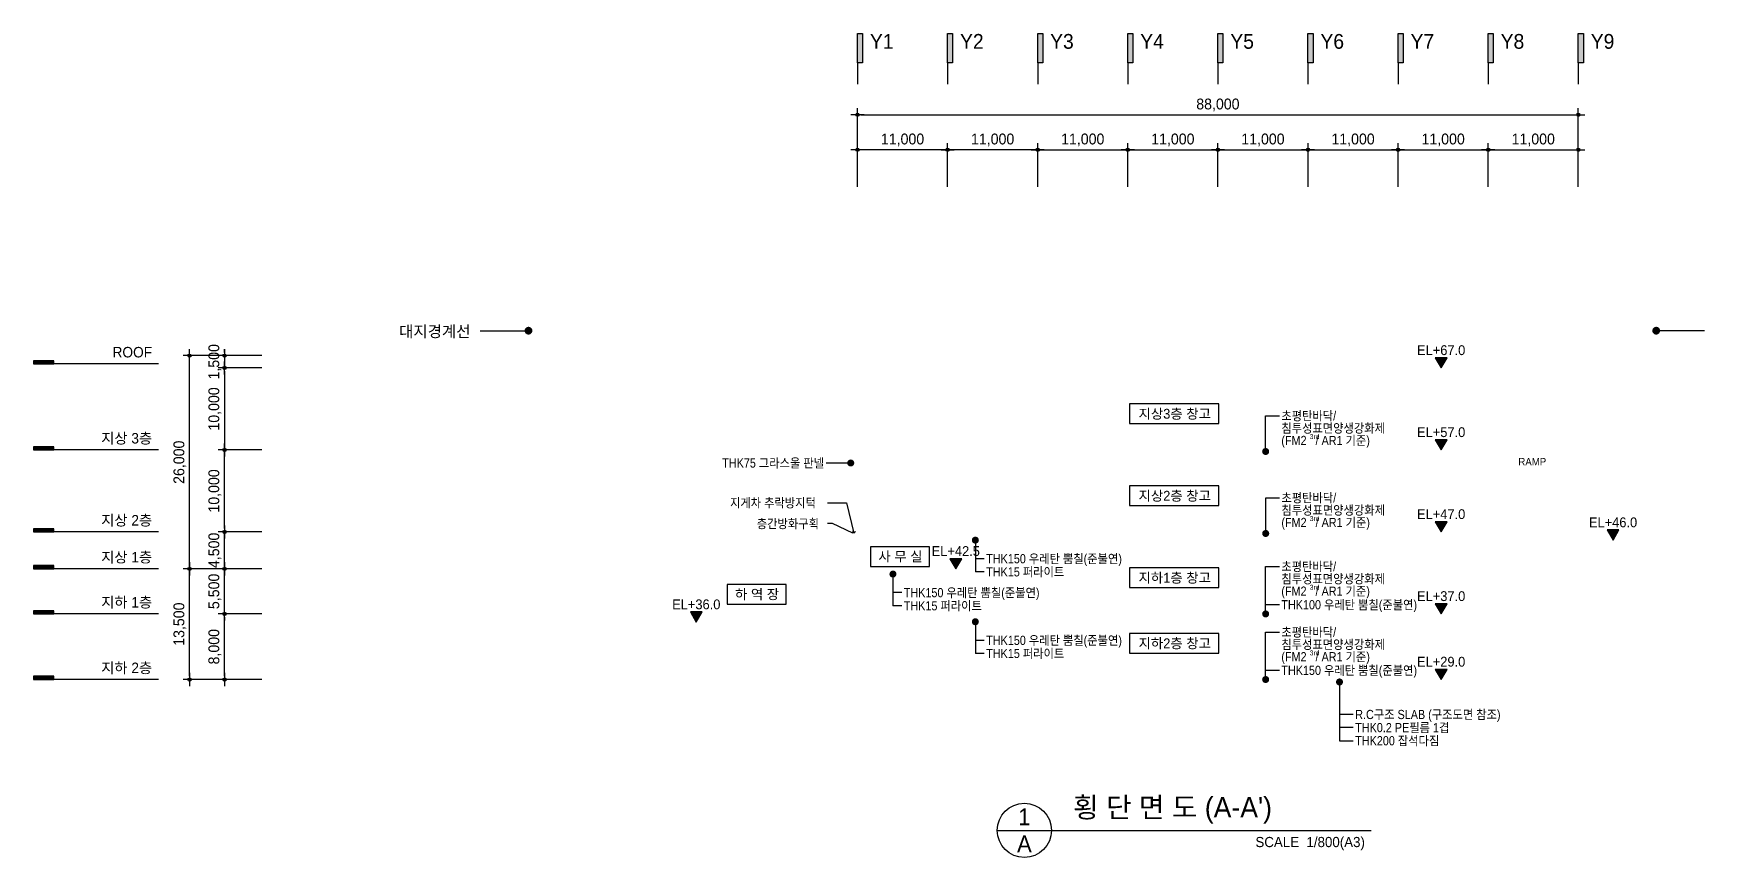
# Model space of a CAD drawing. Header units: millimetres. Extents: x -45200867 to -44892253, y -28041593 to -27828636.
# Drawn here: x -45200867 to -44996845, y -27931556 to -27831044 of the extents above; entities that cross this region are included whole.
import ezdxf
from ezdxf.enums import TextEntityAlignment as Align

# ---------------------------------------------------------------- set-up
doc = ezdxf.new("R2010")
doc.units = ezdxf.units.MM
for name, color, linetype in [('$ZCDB_AUDIT_GENERATED_600D14', 7, 'Continuous'), ('$ZCDB_AUDIT_GENERATED_600D15', 7, 'Continuous'), ('$ZCDB_AUDIT_GENERATED_600D17', 3, 'Continuous'), ('$ZCDB_AUDIT_GENERATED_600D18', 7, 'Continuous'), ('4A.TEC TEXT', 7, 'Continuous'), ('4A.TEC TEXT 2', 3, 'Continuous'), ('4A.TEC 심볼', 7, 'Continuous'), ('㈜SE&C DIM', 7, 'Continuous'), ('㈜SE&C TEXT 1', 3, 'Continuous'), ('㈜SE&C 벽체 3', 4, 'Continuous'), ('㈜SE&C 심볼', 7, 'Continuous')]:
    doc.layers.add(name, color=color, linetype=linetype)
doc.styles.add('나눔고딕', font='')
doc.styles.add('돋움', font='')
doc.styles.add('돋음체', font='')
doc.styles.add('울릉도L', font='')
doc.styles.get('나눔고딕').set_extended_font_data('Dotum')
doc.styles.get('돋움').set_extended_font_data('Dotum')
doc.styles.get('돋음체').set_extended_font_data('Dotum')
doc.styles.get('울릉도L').set_extended_font_data('Dotum')
doc.dimstyles.new('DIM_400(외부치수)', dxfattribs={"dimscale": 1200, "dimtxt": 3.3, "dimasz": 1, "dimexe": 2, "dimexo": 2, "dimgap": 1, "dimtad": 1, "dimdec": 0, "dimdsep": 46, "dimlunit": 6, "dimtxsty": '울릉도L', "dimblk1": 'DIMDOT', "dimblk2": 'DIMDOT', "dimsah": 1, "dimcen": 2.5, "dimdle": 1.5, "dimclrd": 8, "dimclre": 8, "dimclrt": 3, "dimadec": 0, "dimazin": 0, "dimtfac": 1, "dimtdec": 0, "dimtix": 1, "dimtmove": 2, "dimatfit": 3, "dimldrblk": 'DIMDOT', "dimfxl": 1, "dimtvp": 1, "dimtolj": 1, "dimtzin": 0, "dimarcsym": 0})
doc.dimstyles.new('DIM_600(외부치수)', dxfattribs={"dimscale": 400, "dimtxt": 3.3, "dimasz": 1, "dimexe": 2, "dimexo": 2, "dimgap": 1, "dimtad": 1, "dimdec": 0, "dimdsep": 46, "dimlunit": 6, "dimtxsty": '나눔고딕', "dimblk1": 'DIMDOT', "dimblk2": 'DIMDOT', "dimsah": 1, "dimcen": 2.5, "dimdle": 1.5, "dimclrd": 8, "dimclre": 8, "dimclrt": 3, "dimadec": 0, "dimazin": 0, "dimtfac": 1, "dimtdec": 0, "dimtix": 1, "dimtmove": 2, "dimatfit": 3, "dimldrblk": 'DIMDOT', "dimfxl": 1, "dimtvp": 1, "dimtolj": 1, "dimtzin": 0, "dimarcsym": 0})

# ---------------------------------------------------------------- blocks, each defined once
blk = doc.blocks.new('a7w')
at = {"layer": '4A.TEC TEXT', "style": '돋움', "width": 0.9}
for s, p in [('초평탄바닥/', (-45043011, -27907883, 249278)), ('침투성표면양생강화제', (-45043011, -27909383, 249278)), ('(FM2   / AR1 기준)', (-45043011, -27910883, 249278))]:
    blk.add_text(s, height=1120, dxfattribs=at).set_placement(p, align=Align.MIDDLE_LEFT)
at = {"layer": '4A.TEC TEXT', "style": '돋움'}
blk.add_text('3rd', height=600, dxfattribs=at).set_placement((-45039550, -27910413, 249278), align=Align.MIDDLE_LEFT)
blk = doc.blocks.new('DIMDOT')
at = {"color": 0}
blk.add_line((-2, 0), (2, 0), dxfattribs=at)
for radius in [0.5, 0.25]:
    blk.add_circle((0, 0), radius, dxfattribs=at)
blk = doc.blocks.new('*D16')
at = {"layer": 'Defpoints', "color": 0, "transparency": 16777216}
for p in [(-45181797, -27870342), (-45172197, -27870342), (-45172197, -27896342)]:
    blk.add_point(p, dxfattribs=at)
at = {"layer": '㈜SE&C DIM', "color": 8, "lineweight": -2, "ltscale": 10, "transparency": 16777216}
for p, q in [((-45172997, -27870342), (-45182597, -27870342)), ((-45181797, -27895942), (-45181797, -27870742)), ((-45172997, -27896342), (-45182597, -27896342))]:
    blk.add_line(p, q, dxfattribs=at)
at = {"layer": '㈜SE&C DIM', "color": 8, "lineweight": -2, "transparency": 16777216, "xscale": 400, "yscale": 400, "zscale": 400}
for p, rotation in [((-45181797, -27870342), 90), ((-45181797, -27896342), 270)]:
    blk.add_blockref('DIMDOT', p, dxfattribs=dict(at, rotation=rotation))
at = {"layer": '㈜SE&C DIM', "color": 3, "transparency": 16777216, "insert": (-45182985, -27883342), "char_height": 1320, "attachment_point": 5, "rotation": 90, "style": '돋움'}
blk.add_mtext('\\A1;26,000', dxfattribs=at)
blk = doc.blocks.new('*D17')
at = {"layer": 'Defpoints', "color": 0, "transparency": 16777216}
for p in [(-45177531, -27891842), (-45172197, -27891842), (-45172197, -27896342)]:
    blk.add_point(p, dxfattribs=at)
at = {"layer": '㈜SE&C DIM', "color": 8, "lineweight": -2, "ltscale": 10, "transparency": 16777216}
for p, q in [((-45177531, -27891442), (-45177531, -27891042)), ((-45172997, -27891842), (-45178331, -27891842)), ((-45177531, -27896342), (-45177531, -27891842)), ((-45172997, -27896342), (-45178331, -27896342)), ((-45177531, -27896742), (-45177531, -27897142))]:
    blk.add_line(p, q, dxfattribs=at)
at = {"layer": '㈜SE&C DIM', "color": 8, "lineweight": -2, "transparency": 16777216, "xscale": 400, "yscale": 400, "zscale": 400}
for p, rotation in [((-45177531, -27891842), 270), ((-45177531, -27896342), 90)]:
    blk.add_blockref('DIMDOT', p, dxfattribs=dict(at, rotation=rotation))
at = {"layer": '㈜SE&C DIM', "color": 3, "transparency": 16777216, "insert": (-45178719, -27894092), "char_height": 1320, "attachment_point": 5, "rotation": 90, "style": '돋움'}
blk.add_mtext('\\A1;4,500', dxfattribs=at)
blk = doc.blocks.new('*D18')
at = {"layer": 'Defpoints', "color": 0, "transparency": 16777216}
for p in [(-45172197, -27871842), (-45177531, -27881842), (-45172197, -27881842)]:
    blk.add_point(p, dxfattribs=at)
at = {"layer": '㈜SE&C DIM', "color": 8, "lineweight": -2, "ltscale": 10, "transparency": 16777216}
for p, q in [((-45172997, -27871842), (-45178331, -27871842)), ((-45177531, -27872242), (-45177531, -27881442)), ((-45172997, -27881842), (-45178331, -27881842))]:
    blk.add_line(p, q, dxfattribs=at)
at = {"layer": '㈜SE&C DIM', "color": 8, "lineweight": -2, "transparency": 16777216, "xscale": 400, "yscale": 400, "zscale": 400}
for p, rotation in [((-45177531, -27871842), 90), ((-45177531, -27881842), 270)]:
    blk.add_blockref('DIMDOT', p, dxfattribs=dict(at, rotation=rotation))
at = {"layer": '㈜SE&C DIM', "color": 3, "transparency": 16777216, "insert": (-45178719, -27876842), "char_height": 1320, "attachment_point": 5, "rotation": 90, "style": '돋움'}
blk.add_mtext('\\A1;10,000', dxfattribs=at)
blk = doc.blocks.new('*D19')
at = {"layer": 'Defpoints', "color": 0, "transparency": 16777216}
for p in [(-45177531, -27896342), (-45172197, -27896342), (-45172197, -27901842)]:
    blk.add_point(p, dxfattribs=at)
at = {"layer": '㈜SE&C DIM', "color": 8, "lineweight": -2, "ltscale": 10, "transparency": 16777216}
for p, q in [((-45177531, -27895942), (-45177531, -27895542)), ((-45172997, -27896342), (-45178331, -27896342)), ((-45177531, -27901842), (-45177531, -27896342)), ((-45172997, -27901842), (-45178331, -27901842)), ((-45177531, -27902242), (-45177531, -27902642))]:
    blk.add_line(p, q, dxfattribs=at)
at = {"layer": '㈜SE&C DIM', "color": 8, "lineweight": -2, "transparency": 16777216, "xscale": 400, "yscale": 400, "zscale": 400}
for p, rotation in [((-45177531, -27896342), 270), ((-45177531, -27901842), 90)]:
    blk.add_blockref('DIMDOT', p, dxfattribs=dict(at, rotation=rotation))
at = {"layer": '㈜SE&C DIM', "color": 3, "transparency": 16777216, "insert": (-45178719, -27899092), "char_height": 1320, "attachment_point": 5, "rotation": 90, "style": '돋움'}
blk.add_mtext('\\A1;5,500', dxfattribs=at)
blk = doc.blocks.new('*D20')
at = {"layer": 'Defpoints', "color": 0, "transparency": 16777216}
for p in [(-45181797, -27896342), (-45172197, -27896342), (-45172197, -27909842)]:
    blk.add_point(p, dxfattribs=at)
at = {"layer": '㈜SE&C DIM', "color": 8, "lineweight": -2, "ltscale": 10, "transparency": 16777216}
for p, q in [((-45172997, -27896342), (-45182597, -27896342)), ((-45181797, -27909442), (-45181797, -27896742)), ((-45172997, -27909842), (-45182597, -27909842))]:
    blk.add_line(p, q, dxfattribs=at)
at = {"layer": '㈜SE&C DIM', "color": 8, "lineweight": -2, "transparency": 16777216, "xscale": 400, "yscale": 400, "zscale": 400}
for p, rotation in [((-45181797, -27896342), 90), ((-45181797, -27909842), 270)]:
    blk.add_blockref('DIMDOT', p, dxfattribs=dict(at, rotation=rotation))
at = {"layer": '㈜SE&C DIM', "color": 3, "transparency": 16777216, "insert": (-45182985, -27903092), "char_height": 1320, "attachment_point": 5, "rotation": 90, "style": '돋움'}
blk.add_mtext('\\A1;13,500', dxfattribs=at)
blk = doc.blocks.new('*D21')
at = {"layer": 'Defpoints', "color": 0, "transparency": 16777216}
for p in [(-45177531, -27881842), (-45172197, -27881842), (-45172197, -27891842)]:
    blk.add_point(p, dxfattribs=at)
at = {"layer": '㈜SE&C DIM', "color": 8, "lineweight": -2, "ltscale": 10, "transparency": 16777216}
for p, q in [((-45172997, -27881842), (-45178331, -27881842)), ((-45177531, -27891442), (-45177531, -27882242)), ((-45172997, -27891842), (-45178331, -27891842))]:
    blk.add_line(p, q, dxfattribs=at)
at = {"layer": '㈜SE&C DIM', "color": 8, "lineweight": -2, "transparency": 16777216, "xscale": 400, "yscale": 400, "zscale": 400}
for p, rotation in [((-45177531, -27881842), 90), ((-45177531, -27891842), 270)]:
    blk.add_blockref('DIMDOT', p, dxfattribs=dict(at, rotation=rotation))
at = {"layer": '㈜SE&C DIM', "color": 3, "transparency": 16777216, "insert": (-45178719, -27886842), "char_height": 1320, "attachment_point": 5, "rotation": 90, "style": '돋움'}
blk.add_mtext('\\A1;10,000', dxfattribs=at)
blk = doc.blocks.new('*D23')
at = {"layer": '$ZCDB_AUDIT_GENERATED_600D18', "color": 8, "lineweight": -2, "transparency": 16777216}
for p, q in [((-45078261, -27849760), (-45078261, -27844426)), ((-45067261, -27849760), (-45067261, -27844426)), ((-45077861, -27845226), (-45067661, -27845226))]:
    blk.add_line(p, q, dxfattribs=at)
at = {"layer": 'Defpoints', "color": 0, "transparency": 16777216}
for p in [(-45067261, -27845226), (-45078261, -27850560), (-45067261, -27850560)]:
    blk.add_point(p, dxfattribs=at)
at = {"layer": '$ZCDB_AUDIT_GENERATED_600D18', "color": 8, "lineweight": -2, "transparency": 16777216, "xscale": 400, "yscale": 400, "zscale": 400, "rotation": 180}
blk.add_blockref('DIMDOT', (-45078261, -27845226), dxfattribs=at)
at = {"layer": '$ZCDB_AUDIT_GENERATED_600D18', "color": 8, "lineweight": -2, "transparency": 16777216, "xscale": 400, "yscale": 400, "zscale": 400}
blk.add_blockref('DIMDOT', (-45067261, -27845226), dxfattribs=at)
at = {"layer": '$ZCDB_AUDIT_GENERATED_600D18', "color": 3, "transparency": 16777216, "insert": (-45072761, -27844038), "char_height": 1320, "attachment_point": 5, "style": '나눔고딕'}
blk.add_mtext('\\A1;11,000', dxfattribs=at)
blk = doc.blocks.new('*D24')
at = {"layer": '$ZCDB_AUDIT_GENERATED_600D18', "color": 8, "lineweight": -2, "transparency": 16777216}
for p, q in [((-45067261, -27849760), (-45067261, -27844426)), ((-45056261, -27849760), (-45056261, -27844426)), ((-45066861, -27845226), (-45056661, -27845226))]:
    blk.add_line(p, q, dxfattribs=at)
at = {"layer": 'Defpoints', "color": 0, "transparency": 16777216}
for p in [(-45056261, -27845226), (-45067261, -27850560), (-45056261, -27850560)]:
    blk.add_point(p, dxfattribs=at)
at = {"layer": '$ZCDB_AUDIT_GENERATED_600D18', "color": 8, "lineweight": -2, "transparency": 16777216, "xscale": 400, "yscale": 400, "zscale": 400, "rotation": 180}
blk.add_blockref('DIMDOT', (-45067261, -27845226), dxfattribs=at)
at = {"layer": '$ZCDB_AUDIT_GENERATED_600D18', "color": 8, "lineweight": -2, "transparency": 16777216, "xscale": 400, "yscale": 400, "zscale": 400}
blk.add_blockref('DIMDOT', (-45056261, -27845226), dxfattribs=at)
at = {"layer": '$ZCDB_AUDIT_GENERATED_600D18', "color": 3, "transparency": 16777216, "insert": (-45061761, -27844038), "char_height": 1320, "attachment_point": 5, "style": '나눔고딕'}
blk.add_mtext('\\A1;11,000', dxfattribs=at)
blk = doc.blocks.new('*D25')
at = {"layer": '$ZCDB_AUDIT_GENERATED_600D18', "color": 8, "lineweight": -2, "transparency": 16777216}
for p, q in [((-45056261, -27849760), (-45056261, -27844426)), ((-45045261, -27849760), (-45045261, -27844426)), ((-45055861, -27845226), (-45045661, -27845226))]:
    blk.add_line(p, q, dxfattribs=at)
at = {"layer": 'Defpoints', "color": 0, "transparency": 16777216}
for p in [(-45045261, -27845226), (-45056261, -27850560), (-45045261, -27850560)]:
    blk.add_point(p, dxfattribs=at)
at = {"layer": '$ZCDB_AUDIT_GENERATED_600D18', "color": 8, "lineweight": -2, "transparency": 16777216, "xscale": 400, "yscale": 400, "zscale": 400, "rotation": 180}
blk.add_blockref('DIMDOT', (-45056261, -27845226), dxfattribs=at)
at = {"layer": '$ZCDB_AUDIT_GENERATED_600D18', "color": 8, "lineweight": -2, "transparency": 16777216, "xscale": 400, "yscale": 400, "zscale": 400}
blk.add_blockref('DIMDOT', (-45045261, -27845226), dxfattribs=at)
at = {"layer": '$ZCDB_AUDIT_GENERATED_600D18', "color": 3, "transparency": 16777216, "insert": (-45050761, -27844038), "char_height": 1320, "attachment_point": 5, "style": '나눔고딕'}
blk.add_mtext('\\A1;11,000', dxfattribs=at)
blk = doc.blocks.new('*D26')
at = {"layer": '$ZCDB_AUDIT_GENERATED_600D18', "color": 8, "lineweight": -2, "transparency": 16777216}
for p, q in [((-45045261, -27849760), (-45045261, -27844426)), ((-45034261, -27849760), (-45034261, -27844426)), ((-45044861, -27845226), (-45034661, -27845226))]:
    blk.add_line(p, q, dxfattribs=at)
at = {"layer": 'Defpoints', "color": 0, "transparency": 16777216}
for p in [(-45034261, -27845226), (-45045261, -27850560), (-45034261, -27850560)]:
    blk.add_point(p, dxfattribs=at)
at = {"layer": '$ZCDB_AUDIT_GENERATED_600D18', "color": 8, "lineweight": -2, "transparency": 16777216, "xscale": 400, "yscale": 400, "zscale": 400, "rotation": 180}
blk.add_blockref('DIMDOT', (-45045261, -27845226), dxfattribs=at)
at = {"layer": '$ZCDB_AUDIT_GENERATED_600D18', "color": 8, "lineweight": -2, "transparency": 16777216, "xscale": 400, "yscale": 400, "zscale": 400}
blk.add_blockref('DIMDOT', (-45034261, -27845226), dxfattribs=at)
at = {"layer": '$ZCDB_AUDIT_GENERATED_600D18', "color": 3, "transparency": 16777216, "insert": (-45039761, -27844038), "char_height": 1320, "attachment_point": 5, "style": '나눔고딕'}
blk.add_mtext('\\A1;11,000', dxfattribs=at)
blk = doc.blocks.new('*D27')
at = {"layer": '$ZCDB_AUDIT_GENERATED_600D18', "color": 8, "lineweight": -2, "transparency": 16777216}
for p, q in [((-45034261, -27849760), (-45034261, -27844426)), ((-45023261, -27849760), (-45023261, -27844426)), ((-45033861, -27845226), (-45023661, -27845226))]:
    blk.add_line(p, q, dxfattribs=at)
at = {"layer": 'Defpoints', "color": 0, "transparency": 16777216}
for p in [(-45023261, -27845226), (-45034261, -27850560), (-45023261, -27850560)]:
    blk.add_point(p, dxfattribs=at)
at = {"layer": '$ZCDB_AUDIT_GENERATED_600D18', "color": 8, "lineweight": -2, "transparency": 16777216, "xscale": 400, "yscale": 400, "zscale": 400, "rotation": 180}
blk.add_blockref('DIMDOT', (-45034261, -27845226), dxfattribs=at)
at = {"layer": '$ZCDB_AUDIT_GENERATED_600D18', "color": 8, "lineweight": -2, "transparency": 16777216, "xscale": 400, "yscale": 400, "zscale": 400}
blk.add_blockref('DIMDOT', (-45023261, -27845226), dxfattribs=at)
at = {"layer": '$ZCDB_AUDIT_GENERATED_600D18', "color": 3, "transparency": 16777216, "insert": (-45028761, -27844038), "char_height": 1320, "attachment_point": 5, "style": '나눔고딕'}
blk.add_mtext('\\A1;11,000', dxfattribs=at)
blk = doc.blocks.new('*D28')
at = {"layer": '$ZCDB_AUDIT_GENERATED_600D18', "color": 8, "lineweight": -2, "transparency": 16777216}
for p, q in [((-45089261, -27849760), (-45089261, -27844426)), ((-45078261, -27849760), (-45078261, -27844426)), ((-45078661, -27845226), (-45088861, -27845226))]:
    blk.add_line(p, q, dxfattribs=at)
at = {"layer": 'Defpoints', "color": 0, "transparency": 16777216}
for p in [(-45089261, -27845226), (-45089261, -27850560), (-45078261, -27850560)]:
    blk.add_point(p, dxfattribs=at)
at = {"layer": '$ZCDB_AUDIT_GENERATED_600D18', "color": 8, "lineweight": -2, "transparency": 16777216, "xscale": 400, "yscale": 400, "zscale": 400, "rotation": 180}
blk.add_blockref('DIMDOT', (-45089261, -27845226), dxfattribs=at)
at = {"layer": '$ZCDB_AUDIT_GENERATED_600D18', "color": 8, "lineweight": -2, "transparency": 16777216, "xscale": 400, "yscale": 400, "zscale": 400}
blk.add_blockref('DIMDOT', (-45078261, -27845226), dxfattribs=at)
at = {"layer": '$ZCDB_AUDIT_GENERATED_600D18', "color": 3, "transparency": 16777216, "insert": (-45083761, -27844038), "char_height": 1320, "attachment_point": 5, "style": '나눔고딕'}
blk.add_mtext('\\A1;11,000', dxfattribs=at)
blk = doc.blocks.new('*D22')
at = {"layer": '$ZCDB_AUDIT_GENERATED_600D18', "color": 8, "lineweight": -2, "transparency": 16777216}
for p, q in [((-45100261, -27849760), (-45100261, -27844426)), ((-45089261, -27849760), (-45089261, -27844426)), ((-45089661, -27845226), (-45099861, -27845226))]:
    blk.add_line(p, q, dxfattribs=at)
at = {"layer": 'Defpoints', "color": 0, "transparency": 16777216}
for p in [(-45100261, -27845226), (-45100261, -27850560), (-45089261, -27850560)]:
    blk.add_point(p, dxfattribs=at)
at = {"layer": '$ZCDB_AUDIT_GENERATED_600D18', "color": 8, "lineweight": -2, "transparency": 16777216, "xscale": 400, "yscale": 400, "zscale": 400, "rotation": 180}
blk.add_blockref('DIMDOT', (-45100261, -27845226), dxfattribs=at)
at = {"layer": '$ZCDB_AUDIT_GENERATED_600D18', "color": 8, "lineweight": -2, "transparency": 16777216, "xscale": 400, "yscale": 400, "zscale": 400}
blk.add_blockref('DIMDOT', (-45089261, -27845226), dxfattribs=at)
at = {"layer": '$ZCDB_AUDIT_GENERATED_600D18', "color": 3, "transparency": 16777216, "insert": (-45094761, -27844038), "char_height": 1320, "attachment_point": 5, "style": '나눔고딕'}
blk.add_mtext('\\A1;11,000', dxfattribs=at)
blk = doc.blocks.new('*D29')
at = {"layer": '$ZCDB_AUDIT_GENERATED_600D18', "color": 8, "lineweight": -2, "transparency": 16777216}
for p, q in [((-45100261, -27849760), (-45100261, -27840160)), ((-45012261, -27849760), (-45012261, -27840160)), ((-45099861, -27840960), (-45012661, -27840960))]:
    blk.add_line(p, q, dxfattribs=at)
at = {"layer": 'Defpoints', "color": 0, "transparency": 16777216}
for p in [(-45012261, -27840960), (-45100261, -27850560), (-45012261, -27850560)]:
    blk.add_point(p, dxfattribs=at)
at = {"layer": '$ZCDB_AUDIT_GENERATED_600D18', "color": 8, "lineweight": -2, "transparency": 16777216, "xscale": 400, "yscale": 400, "zscale": 400, "rotation": 180}
blk.add_blockref('DIMDOT', (-45100261, -27840960), dxfattribs=at)
at = {"layer": '$ZCDB_AUDIT_GENERATED_600D18', "color": 8, "lineweight": -2, "transparency": 16777216, "xscale": 400, "yscale": 400, "zscale": 400}
blk.add_blockref('DIMDOT', (-45012261, -27840960), dxfattribs=at)
at = {"layer": '$ZCDB_AUDIT_GENERATED_600D18', "color": 3, "transparency": 16777216, "insert": (-45056261, -27839771), "char_height": 1320, "attachment_point": 5, "style": '나눔고딕'}
blk.add_mtext('\\A1;88,000', dxfattribs=at)
blk = doc.blocks.new('*D31')
at = {"layer": '$ZCDB_AUDIT_GENERATED_600D18', "color": 8, "lineweight": -2, "transparency": 16777216}
for p, q in [((-45023261, -27849760), (-45023261, -27844426)), ((-45012261, -27849760), (-45012261, -27844426)), ((-45022861, -27845226), (-45012661, -27845226))]:
    blk.add_line(p, q, dxfattribs=at)
at = {"layer": 'Defpoints', "color": 0, "transparency": 16777216}
for p in [(-45012261, -27845226), (-45023261, -27850560), (-45012261, -27850560)]:
    blk.add_point(p, dxfattribs=at)
at = {"layer": '$ZCDB_AUDIT_GENERATED_600D18', "color": 8, "lineweight": -2, "transparency": 16777216, "xscale": 400, "yscale": 400, "zscale": 400, "rotation": 180}
blk.add_blockref('DIMDOT', (-45023261, -27845226), dxfattribs=at)
at = {"layer": '$ZCDB_AUDIT_GENERATED_600D18', "color": 8, "lineweight": -2, "transparency": 16777216, "xscale": 400, "yscale": 400, "zscale": 400}
blk.add_blockref('DIMDOT', (-45012261, -27845226), dxfattribs=at)
at = {"layer": '$ZCDB_AUDIT_GENERATED_600D18', "color": 3, "transparency": 16777216, "insert": (-45017761, -27844038), "char_height": 1320, "attachment_point": 5, "style": '나눔고딕'}
blk.add_mtext('\\A1;11,000', dxfattribs=at)
blk = doc.blocks.new('*D32')
at = {"layer": 'Defpoints', "color": 0, "transparency": 16777216}
for p in [(-45177531, -27901842), (-45172197, -27901842), (-45172197, -27909842)]:
    blk.add_point(p, dxfattribs=at)
at = {"layer": '㈜SE&C DIM', "color": 8, "lineweight": -2, "ltscale": 10, "transparency": 16777216}
for p, q in [((-45172997, -27901842), (-45178331, -27901842)), ((-45177531, -27909442), (-45177531, -27902242)), ((-45172997, -27909842), (-45178331, -27909842))]:
    blk.add_line(p, q, dxfattribs=at)
at = {"layer": '㈜SE&C DIM', "color": 8, "lineweight": -2, "transparency": 16777216, "xscale": 400, "yscale": 400, "zscale": 400}
for p, rotation in [((-45177531, -27901842), 90), ((-45177531, -27909842), 270)]:
    blk.add_blockref('DIMDOT', p, dxfattribs=dict(at, rotation=rotation))
at = {"layer": '㈜SE&C DIM', "color": 3, "transparency": 16777216, "insert": (-45178719, -27905842), "char_height": 1320, "attachment_point": 5, "rotation": 90, "style": '돋움'}
blk.add_mtext('\\A1;8,000', dxfattribs=at)
blk = doc.blocks.new('*D43')
at = {"layer": 'Defpoints', "color": 0, "transparency": 16777216}
for p in [(-45172197, -27870342), (-45177531, -27871842), (-45172197, -27871842)]:
    blk.add_point(p, dxfattribs=at)
at = {"layer": '㈜SE&C DIM', "color": 8, "lineweight": -2, "ltscale": 10, "transparency": 16777216}
for p, q in [((-45172997, -27870342), (-45178331, -27870342)), ((-45177531, -27869942), (-45177531, -27869542)), ((-45177531, -27870342), (-45177531, -27871842)), ((-45172997, -27871842), (-45178331, -27871842)), ((-45177531, -27872242), (-45177531, -27872642))]:
    blk.add_line(p, q, dxfattribs=at)
at = {"layer": '㈜SE&C DIM', "color": 8, "lineweight": -2, "transparency": 16777216, "xscale": 400, "yscale": 400, "zscale": 400}
for p, rotation in [((-45177531, -27870342), 270), ((-45177531, -27871842), 90)]:
    blk.add_blockref('DIMDOT', p, dxfattribs=dict(at, rotation=rotation))
at = {"layer": '㈜SE&C DIM', "color": 3, "transparency": 16777216, "insert": (-45178719, -27871092), "char_height": 1320, "attachment_point": 5, "rotation": 90, "style": '돋움'}
blk.add_mtext('\\A1;1,500', dxfattribs=at)

msp = doc.modelspace()

# ---------------------------------------------------------------- hatches: boundary and pattern name
at = {"layer": '$ZCDB_AUDIT_GENERATED_600D15'}
h = msp.add_hatch(color=166, dxfattribs=at)
h.dxf.hatch_style = 1
h.paths.add_polyline_path([(-45100261.49, -27831043.68), (-45100261.49, -27834621.28), (-45099643.27, -27834621.28), (-45099643.27, -27831043.68)])
h = msp.add_hatch(color=166, dxfattribs=at)
h.dxf.hatch_style = 1
h.paths.add_polyline_path([(-45089261.49, -27831043.68), (-45089261.49, -27834621.28), (-45088643.27, -27834621.28), (-45088643.27, -27831043.68)])
h = msp.add_hatch(color=166, dxfattribs=at)
h.dxf.hatch_style = 1
h.paths.add_polyline_path([(-45078261.49, -27831043.68), (-45078261.49, -27834621.28), (-45077643.27, -27834621.28), (-45077643.27, -27831043.68)])
h = msp.add_hatch(color=166, dxfattribs=at)
h.dxf.hatch_style = 1
h.paths.add_polyline_path([(-45067261.49, -27831043.68), (-45067261.49, -27834621.28), (-45066643.27, -27834621.28), (-45066643.27, -27831043.68)])
h = msp.add_hatch(color=166, dxfattribs=at)
h.dxf.hatch_style = 1
h.paths.add_polyline_path([(-45056261.49, -27831043.68), (-45056261.49, -27834621.28), (-45055643.27, -27834621.28), (-45055643.27, -27831043.68)])
h = msp.add_hatch(color=166, dxfattribs=at)
h.dxf.hatch_style = 1
h.paths.add_polyline_path([(-45045261.49, -27831043.68), (-45045261.49, -27834621.28), (-45044643.27, -27834621.28), (-45044643.27, -27831043.68)])
h = msp.add_hatch(color=166, dxfattribs=at)
h.dxf.hatch_style = 1
h.paths.add_polyline_path([(-45034261.49, -27831043.68), (-45034261.49, -27834621.28), (-45033643.27, -27834621.28), (-45033643.27, -27831043.68)])
h = msp.add_hatch(color=166, dxfattribs=at)
h.dxf.hatch_style = 1
h.paths.add_polyline_path([(-45023261.49, -27831043.68), (-45023261.49, -27834621.28), (-45022643.27, -27834621.28), (-45022643.27, -27831043.68)])
h = msp.add_hatch(color=166, dxfattribs=at)
h.dxf.hatch_style = 1
h.paths.add_polyline_path([(-45012261.49, -27831043.68), (-45012261.49, -27834621.28), (-45011643.27, -27834621.28), (-45011643.27, -27831043.68)])
at = {"layer": '㈜SE&C 심볼'}
h = msp.add_hatch(color=166, dxfattribs=at)
h.dxf.hatch_style = 1
h.paths.add_polyline_path([(-45200867.1, -27870952.92), (-45200867.1, -27871342.22), (-45198370.89, -27871342.22), (-45198370.89, -27870952.92)])
for points in [[(-45029004.46, -27871842.22), (-45028287.39, -27870600.22), (-45029721.53, -27870600.22)], [(-45029004.46, -27881842.22), (-45028287.39, -27880600.22), (-45029721.53, -27880600.22)], [(-45029004.46, -27891842.22), (-45028287.39, -27890600.22), (-45029721.53, -27890600.22)], [(-45008018.72, -27892842.22), (-45007301.65, -27891600.22), (-45008735.79, -27891600.22)], [(-45088260.02, -27896344.84), (-45087542.95, -27895102.84), (-45088977.09, -27895102.84)], [(-45119943.96, -27902844.84), (-45119226.89, -27901602.84), (-45120661.03, -27901602.84)], [(-45029004.46, -27901842.22), (-45028287.39, -27900600.22), (-45029721.53, -27900600.22)], [(-45029004.46, -27909842.22), (-45028287.39, -27908600.22), (-45029721.53, -27908600.22)]]:
    msp.add_hatch(color=256, dxfattribs=at).paths.add_polyline_path(points)
h = msp.add_hatch(color=166, dxfattribs=at)
h.dxf.hatch_style = 1
h.paths.add_polyline_path([(-45200867.1, -27881452.92), (-45200867.1, -27881842.22), (-45198370.89, -27881842.22), (-45198370.89, -27881452.92)])
h = msp.add_hatch(color=166, dxfattribs=at)
h.dxf.hatch_style = 1
h.paths.add_polyline_path([(-45200867.1, -27891452.92), (-45200867.1, -27891842.22), (-45198370.89, -27891842.22), (-45198370.89, -27891452.92)])
h = msp.add_hatch(color=166, dxfattribs=at)
h.dxf.hatch_style = 1
h.paths.add_polyline_path([(-45200867.1, -27895952.92), (-45200867.1, -27896342.22), (-45198370.89, -27896342.22), (-45198370.89, -27895952.92)])
h = msp.add_hatch(color=166, dxfattribs=at)
h.dxf.hatch_style = 1
h.paths.add_polyline_path([(-45200867.1, -27901452.92), (-45200867.1, -27901842.22), (-45198370.89, -27901842.22), (-45198370.89, -27901452.92)])
h = msp.add_hatch(color=166, dxfattribs=at)
h.dxf.hatch_style = 1
h.paths.add_polyline_path([(-45200867.1, -27909452.92), (-45200867.1, -27909842.22), (-45198370.89, -27909842.22), (-45198370.89, -27909452.92)])

# ---------------------------------------------------------------- linework, layer by layer
at = {"layer": '$ZCDB_AUDIT_GENERATED_600D15', "color": 166}
for p, q in [((-45100261.49, -27834621.28, -208125), (-45100261.49, -27837226.18, -208125)), ((-45089261.49, -27834621.28), (-45089261.49, -27837226.18)), ((-45078261.49, -27834621.28), (-45078261.49, -27837226.18)), ((-45067261.49, -27834621.28), (-45067261.49, -27837226.18)), ((-45056261.49, -27834621.28), (-45056261.49, -27837226.18)), ((-45045261.49, -27834621.28), (-45045261.49, -27837226.18)), ((-45034261.49, -27834621.28), (-45034261.49, -27837226.18)), ((-45023261.49, -27834621.28), (-45023261.49, -27837226.18)), ((-45012261.49, -27834621.28), (-45012261.49, -27837226.18))]:
    msp.add_line(p, q, dxfattribs=at)
at = {"layer": '$ZCDB_AUDIT_GENERATED_600D15', "color": 166, "elevation": -208125}
msp.add_lwpolyline([(-45100261.49, -27831043.68), (-45099643.27, -27831043.68), (-45099643.27, -27834621.28), (-45100261.49, -27834621.28)], close=True, dxfattribs=at)
at = {"layer": '$ZCDB_AUDIT_GENERATED_600D15', "color": 166}
for points in [[(-45089261.49, -27831043.68), (-45088643.27, -27831043.68), (-45088643.27, -27834621.28), (-45089261.49, -27834621.28)], [(-45078261.49, -27831043.68), (-45077643.27, -27831043.68), (-45077643.27, -27834621.28), (-45078261.49, -27834621.28)], [(-45067261.49, -27831043.68), (-45066643.27, -27831043.68), (-45066643.27, -27834621.28), (-45067261.49, -27834621.28)], [(-45056261.49, -27831043.68), (-45055643.27, -27831043.68), (-45055643.27, -27834621.28), (-45056261.49, -27834621.28)], [(-45045261.49, -27831043.68), (-45044643.27, -27831043.68), (-45044643.27, -27834621.28), (-45045261.49, -27834621.28)], [(-45034261.49, -27831043.68), (-45033643.27, -27831043.68), (-45033643.27, -27834621.28), (-45034261.49, -27834621.28)], [(-45023261.49, -27831043.68), (-45022643.27, -27831043.68), (-45022643.27, -27834621.28), (-45023261.49, -27834621.28)], [(-45012261.49, -27831043.68), (-45011643.27, -27831043.68), (-45011643.27, -27834621.28), (-45012261.49, -27834621.28)]]:
    msp.add_lwpolyline(points, close=True, dxfattribs=at)
at = {"layer": '$ZCDB_AUDIT_GENERATED_600D15', "color": 1}
for points in [[(-45146332.99, -27867295.93), (-45140428.15, -27867295.93)], [(-44996845.48, -27867295.93), (-45002750.32, -27867295.93)]]:
    msp.add_lwpolyline(points, dxfattribs=at)
at = {"layer": '$ZCDB_AUDIT_GENERATED_600D15', "color": 1, "const_width": 474.41}
for points in [[(-45140428.15, -27867058.73, 1), (-45140428.15, -27867533.14, 1)], [(-45002750.32, -27867058.73, -1), (-45002750.32, -27867533.14, -1)]]:
    msp.add_lwpolyline(points, format="xyb", close=True, dxfattribs=at)
at = {"layer": '4A.TEC 심볼', "color": 1}
for p, q in [((-45104104.96, -27883433.11, 34510), (-45101085.33, -27883433.11, 34510)), ((-45084787.13, -27895108.61, 53333.33), (-45085873.07, -27895108.61, 53333.33)), ((-45084787.13, -27896708.61, 53333.33), (-45085873.07, -27896708.61, 53333.33)), ((-45094846.21, -27899247.53), (-45095932.15, -27899247.53)), ((-45094846.21, -27900847.53), (-45095932.15, -27900847.53)), ((-45048754.97, -27900722.93, -104062.5), (-45050431.07, -27900722.93, -104062.5)), ((-45084787.13, -27905064.23, 53333.33), (-45085873.07, -27905064.23, 53333.33)), ((-45084787.13, -27906664.23, 53333.33), (-45085873.07, -27906664.23, 53333.33)), ((-45048754.97, -27908722.93, -104062.5), (-45050431.07, -27908722.93, -104062.5)), ((-45039735.58, -27914107.42, -104062.5), (-45041411.69, -27914107.42, -104062.5)), ((-45039735.58, -27915707.42, -104062.5), (-45041411.69, -27915707.42, -104062.5))]:
    msp.add_line(p, q, dxfattribs=at)
at = {"layer": '4A.TEC 심볼'}
msp.add_line((-45083196.47, -27928243.68), (-45037535.32, -27928243.68), dxfattribs=at)
for points, elevation in [([(-45067042.08, -27878629.9), (-45056131.36, -27878629.9), (-45056131.36, -27876229.9), (-45067042.08, -27876229.9)], 263125), ([(-45067042.08, -27888629.9), (-45056131.36, -27888629.9), (-45056131.36, -27886229.9), (-45067042.08, -27886229.9)], 159062.5), ([(-45098662.89, -27896041.75), (-45091485.51, -27896041.75), (-45091485.51, -27893641.75), (-45098662.89, -27893641.75)], 41250), ([(-45067042.08, -27898629.9), (-45056131.36, -27898629.9), (-45056131.36, -27896229.9), (-45067042.08, -27896229.9)], 55000), ([(-45116166.16, -27900643.61), (-45108988.78, -27900643.61), (-45108988.78, -27898243.61), (-45116166.16, -27898243.61)], 41250), ([(-45067042.08, -27906629.9), (-45056131.36, -27906629.9), (-45056131.36, -27904229.9), (-45067042.08, -27904229.9)], 55000)]:
    msp.add_lwpolyline(points, close=True, dxfattribs=dict(at, elevation=elevation))
at = {"layer": '4A.TEC 심볼', "color": 1}
for points in [[(-45050431.07, -27882029.21), (-45050431.07, -27877683.12), (-45048754.97, -27877683.12)], [(-45103911.84, -27888295.85), (-45101592.21, -27888295.85), (-45100692.21, -27891992.97), (-45100503.65, -27891804.4)], [(-45100825.54, -27891726.3), (-45100825.54, -27891992.97), (-45103293.68, -27890832.93), (-45103911.84, -27890832.93)], [(-45095932.15, -27896982.15), (-45095932.15, -27900847.53)]]:
    msp.add_lwpolyline(points, dxfattribs=at)
at = {"layer": '4A.TEC 심볼', "color": 1, "const_width": 426.97}
for points, elevation in [([(-45101085.33, -27883219.63, -1), (-45101085.33, -27883646.6, -1)], 34510), ([(-45050425.28, -27891815.73, 1), (-45050425.28, -27892242.7, 1)], 34687.5), ([(-45085873.07, -27893056.72, 1), (-45085873.07, -27892629.75, 1)], 53333.33), ([(-45050431.07, -27901628.74, 1), (-45050431.07, -27902055.71, 1)], -104062.5), ([(-45085873.07, -27903012.33, 1), (-45085873.07, -27902585.36, 1)], 53333.33), ([(-45050431.07, -27909628.74, 1), (-45050431.07, -27910055.71, 1)], -104062.5), ([(-45041411.69, -27910355.71, 1), (-45041411.69, -27909928.74, 1)], -104062.5)]:
    msp.add_lwpolyline(points, format="xyb", close=True, dxfattribs=dict(at, elevation=elevation))
for points in [[(-45050431.07, -27881815.73, 1), (-45050431.07, -27882242.7, 1)], [(-45095932.15, -27897195.64, 1), (-45095932.15, -27896768.67, 1)]]:
    msp.add_lwpolyline(points, format="xyb", close=True, dxfattribs=at)
at = {"layer": '4A.TEC 심볼', "color": 1}
for points, elevation in [([(-45050425.28, -27892029.21), (-45050425.28, -27887683.12), (-45048749.17, -27887683.12)], 34687.5), ([(-45085873.07, -27892843.23), (-45085873.07, -27896708.61)], 53333.33), ([(-45050431.07, -27901628.74), (-45050431.07, -27896062.08), (-45048754.97, -27896062.08)], -104062.5), ([(-45085873.07, -27902798.85), (-45085873.07, -27906664.23)], 53333.33), ([(-45050431.07, -27909628.74), (-45050431.07, -27904062.08), (-45048754.97, -27904062.08)], -104062.5), ([(-45041411.69, -27910355.71), (-45041411.69, -27917307.42), (-45039735.58, -27917307.42)], -104062.5)]:
    msp.add_lwpolyline(points, dxfattribs=dict(at, elevation=elevation))
at = {"layer": '4A.TEC 심볼'}
msp.add_circle((-45079884.47, -27928243.68), 3312, dxfattribs=at)
at = {"layer": '㈜SE&C 벽체 3', "color": 252}
for points, elevation in [([(-45029004.46, -27871842.22), (-45028287.39, -27870600.22), (-45029721.53, -27870600.22), (-45029004.46, -27871842.22)], 104062.5), ([(-45029004.46, -27881842.22), (-45028287.39, -27880600.22), (-45029721.53, -27880600.22), (-45029004.46, -27881842.22)], 208125), ([(-45029004.46, -27891842.22), (-45028287.39, -27890600.22), (-45029721.53, -27890600.22), (-45029004.46, -27891842.22)], 104062.5), ([(-45008018.72, -27892842.22), (-45007301.65, -27891600.22), (-45008735.79, -27891600.22), (-45008018.72, -27892842.22)], 104062.5)]:
    msp.add_lwpolyline(points, close=True, dxfattribs=dict(at, elevation=elevation))
for points in [[(-45088260.02, -27896344.84), (-45087542.95, -27895102.84), (-45088977.09, -27895102.84), (-45088260.02, -27896344.84)], [(-45119943.96, -27902844.84), (-45119226.89, -27901602.84), (-45120661.03, -27901602.84), (-45119943.96, -27902844.84)], [(-45029004.46, -27901842.22), (-45028287.39, -27900600.22), (-45029721.53, -27900600.22), (-45029004.46, -27901842.22)], [(-45029004.46, -27909842.22), (-45028287.39, -27908600.22), (-45029721.53, -27908600.22), (-45029004.46, -27909842.22)]]:
    msp.add_lwpolyline(points, close=True, dxfattribs=at)
at = {"layer": '㈜SE&C 심볼', "color": 166}
for p, q in [((-45185590.39, -27871342.22, 212974.15), (-45199746.21, -27871342.22, 212974.15)), ((-45185590.39, -27881842.22, 212974.15), (-45199746.21, -27881842.22, 212974.15)), ((-45185590.39, -27891842.22, 212974.15), (-45199746.21, -27891842.22, 212974.15)), ((-45185590.39, -27896342.22, 212974.15), (-45199746.21, -27896342.22, 212974.15)), ((-45185590.39, -27901842.22, 212974.15), (-45199746.21, -27901842.22, 212974.15)), ((-45185590.39, -27909842.22, 212974.15), (-45199746.21, -27909842.22, 212974.15))]:
    msp.add_line(p, q, dxfattribs=at)
at = {"layer": '㈜SE&C 심볼', "color": 166, "elevation": 212974.15}
for points in [[(-45198370.89, -27871342.22), (-45198370.89, -27870952.92), (-45200867.1, -27870952.92), (-45200867.1, -27871342.22)], [(-45198370.89, -27881842.22), (-45198370.89, -27881452.92), (-45200867.1, -27881452.92), (-45200867.1, -27881842.22)], [(-45198370.89, -27891842.22), (-45198370.89, -27891452.92), (-45200867.1, -27891452.92), (-45200867.1, -27891842.22)], [(-45198370.89, -27896342.22), (-45198370.89, -27895952.92), (-45200867.1, -27895952.92), (-45200867.1, -27896342.22)], [(-45198370.89, -27901842.22), (-45198370.89, -27901452.92), (-45200867.1, -27901452.92), (-45200867.1, -27901842.22)], [(-45198370.89, -27909842.22), (-45198370.89, -27909452.92), (-45200867.1, -27909452.92), (-45200867.1, -27909842.22)]]:
    msp.add_lwpolyline(points, close=True, dxfattribs=at)

# ---------------------------------------------------------------- block references
for p in [(-5503.65, 30200, -249278.03), (-5497.86, 20200, -214590.53), (-5503.65, 11821.04, -353340.53), (-5503.65, 3821.04, -353340.53)]:
    msp.add_blockref('a7w', p)

# ---------------------------------------------------------------- texts
at = {"layer": '$ZCDB_AUDIT_GENERATED_600D14', "style": '돋움'}
msp.add_text('대지경계선', height=1388.889, dxfattribs=at).set_placement((-45156225.93, -27867386.17), align=Align.MIDDLE_LEFT)
at = {"layer": '$ZCDB_AUDIT_GENERATED_600D17', "style": '돋움'}
for s, p in [('Y1', (-45097299.89, -27832911.98, -208125)), ('Y2', (-45086299.89, -27832911.98)), ('Y3', (-45075299.89, -27832911.98)), ('Y4', (-45064299.89, -27832911.98)), ('Y5', (-45053299.89, -27832911.98)), ('Y6', (-45042299.89, -27832911.98)), ('Y7', (-45031299.89, -27832911.98)), ('Y8', (-45020299.89, -27832911.98)), ('Y9', (-45009299.89, -27832911.98))]:
    msp.add_text(s, height=1800, dxfattribs=at).set_placement(p, align=Align.CENTER)
at = {"layer": '4A.TEC TEXT', "color": 3, "style": '돋음체'}
for s, height, p in [('지상3층 창고', 1200, (-45061529.73, -27877429.9, 263125)), ('RAMP', 900, (-45017881.07, -27883273.25)), ('지상2층 창고', 1200, (-45061529.73, -27887429.9, 159062.5)), ('사 무 실', 1200, (-45095017.21, -27894841.75, 41250)), ('지하1층 창고', 1200, (-45061529.73, -27897429.9, 55000)), ('하 역 장', 1200, (-45112520.48, -27899443.61, 41250)), ('지하2층 창고', 1200, (-45061529.73, -27905429.9, 55000))]:
    msp.add_text(s, height=height, dxfattribs=at).set_placement(p, align=Align.MIDDLE_CENTER)
at = {"layer": '4A.TEC TEXT', "style": '돋움', "width": 0.9}
msp.add_text('THK75 그라스울 판넬', height=1120, dxfattribs=at).set_placement((-45104346.97, -27883433.11, 34510), align=Align.MIDDLE_RIGHT)
for s, p in [('지게차 추락방지턱', (-45115823.85, -27888295.85)), ('층간방화구획', (-45112555.03, -27890832.93)), ('THK150 우레탄 뿜칠(준불연)', (-45084547.13, -27895108.61, 53333.33)), ('THK15 퍼라이트', (-45084547.13, -27896708.61, 53333.33)), ('THK150 우레탄 뿜칠(준불연)', (-45094606.21, -27899247.53)), ('THK15 퍼라이트', (-45094606.21, -27900847.53)), ('THK100 우레탄 뿜칠(준불연)', (-45048514.97, -27900722.93, -104062.5)), ('THK150 우레탄 뿜칠(준불연)', (-45084547.13, -27905064.23, 53333.33)), ('THK15 퍼라이트', (-45084547.13, -27906664.23, 53333.33)), ('THK150 우레탄 뿜칠(준불연)', (-45048514.97, -27908722.93, -104062.5)), ('R.C구조 SLAB (구조도면 참조)', (-45039495.58, -27914107.42, -104062.5)), ('THK0.2 PE필름 1겹', (-45039495.58, -27915707.42, -104062.5)), ('THK200 잡석다짐', (-45039495.58, -27917307.42, -104062.5))]:
    msp.add_text(s, height=1120, dxfattribs=at).set_placement(p, align=Align.MIDDLE_LEFT)
at = {"layer": '4A.TEC TEXT 2', "color": 3, "style": '나눔고딕'}
msp.add_text("횡 단 면 도 (A-A')", height=2484, dxfattribs=at).set_placement((-45073941.34, -27927415.68), align=Align.BOTTOM_LEFT)
for s, p in [('1', (-45079884.47, -27926587.68)), ('A', (-45079884.47, -27929899.68))]:
    msp.add_text(s, height=2070, dxfattribs=at).set_placement(p, align=Align.MIDDLE)
msp.add_text('SCALE  1/800(A3)', height=1242, dxfattribs=at).set_placement((-45038312.95, -27930656.79), align=Align.BOTTOM_RIGHT)
at = {"layer": '㈜SE&C TEXT 1', "style": '돋움'}
for s, p in [('ROOF', (-45186374.12, -27870558.5, 212974.15)), ('지상 3층', (-45186374.12, -27881058.5, 212974.15)), ('지상 2층', (-45186374.12, -27891058.5, 212974.15)), ('지상 1층', (-45186374.12, -27895558.5, 212974.15)), ('지하 1층', (-45186374.12, -27901058.5, 212974.15)), ('지하 2층', (-45186374.12, -27909058.5, 212974.15))]:
    msp.add_text(s, height=1280, dxfattribs=at).set_placement(p, align=Align.RIGHT)
for s, p in [('EL+67.0', (-45029004.46, -27870271.45, 104062.5)), ('EL+57.0', (-45029004.46, -27880271.45, 208125)), ('EL+47.0', (-45029004.46, -27890271.45, 104062.5)), ('EL+46.0', (-45008018.72, -27891271.45, 104062.5)), ('EL+42.5', (-45088260.02, -27894774.07)), ('EL+37.0', (-45029004.46, -27900271.45)), ('EL+36.0', (-45119943.96, -27901274.07)), ('EL+29.0', (-45029004.46, -27908271.45))]:
    msp.add_text(s, height=1199.489, dxfattribs=at).set_placement(p, align=Align.CENTER)

# ---------------------------------------------------------------- dimensions: what is measured, and where the dimension line sits
at = {"layer": '$ZCDB_AUDIT_GENERATED_600D18'}
for base, p1, p2, picture, middle in [((-45012261.49, -27840959.51), (-45100261.49, -27850559.51), (-45012261.49, -27850559.51), '*D29', (-45056261.49, -27839771.45)), ((-45067261.49, -27845226.18), (-45078261.49, -27850559.51), (-45067261.49, -27850559.51), '*D23', (-45072761.49, -27844038.12)), ((-45056261.49, -27845226.18), (-45067261.49, -27850559.51), (-45056261.49, -27850559.51), '*D24', (-45061761.49, -27844038.12)), ((-45045261.49, -27845226.18), (-45056261.49, -27850559.51), (-45045261.49, -27850559.51), '*D25', (-45050761.49, -27844038.12)), ((-45034261.49, -27845226.18), (-45045261.49, -27850559.51), (-45034261.49, -27850559.51), '*D26', (-45039761.49, -27844038.12)), ((-45023261.49, -27845226.18), (-45034261.49, -27850559.51), (-45023261.49, -27850559.51), '*D27', (-45028761.49, -27844038.12)), ((-45012261.49, -27845226.18), (-45023261.49, -27850559.51), (-45012261.49, -27850559.51), '*D31', (-45017761.49, -27844038.12))]:
    dim = msp.add_linear_dim(base=base, p1=p1, p2=p2, angle=180, dimstyle='DIM_600(외부치수)', override={"dimdec": 1, "dimblk1": 'DIMDOT', "dimblk2": 'DIMDOT'}, dxfattribs=at)
    dim.commit()
    dim.dimension.update_dxf_attribs({"geometry": picture, "text_midpoint": middle})
for base, p1, p2, picture, middle in [((-45100261.49, -27845226.18, 208125), (-45089261.49, -27850559.51, 208125), (-45100261.49, -27850559.51), '*D22', (-45094761.49, -27844038.12, 208125)), ((-45089261.49, -27845226.18), (-45078261.49, -27850559.51), (-45089261.49, -27850559.51), '*D28', (-45083761.49, -27844038.12))]:
    dim = msp.add_linear_dim(base=base, p1=p1, p2=p2, dimstyle='DIM_600(외부치수)', override={"dimdec": 1, "dimblk1": 'DIMDOT', "dimblk2": 'DIMDOT'}, dxfattribs=at)
    dim.commit()
    dim.dimension.update_dxf_attribs({"geometry": picture, "text_midpoint": middle})
at = {"layer": '㈜SE&C DIM', "ltscale": 10}
for base, p1, p2, angle, picture, middle in [((-45177530.77, -27871842.22), (-45172197.44, -27870342.22), (-45172197.44, -27871842.22), 90, '*D43', (-45178718.83, -27871092.22)), ((-45181797.44, -27870342.22), (-45172197.44, -27896342.22, 64099.02), (-45172197.44, -27870342.22), 270, '*D16', (-45182985.5, -27883342.22)), ((-45177530.77, -27881842.22), (-45172197.44, -27871842.22), (-45172197.44, -27881842.22), 90, '*D18', (-45178718.83, -27876842.22)), ((-45177530.77, -27881842.22), (-45172197.44, -27891842.22), (-45172197.44, -27881842.22), 270, '*D21', (-45178718.83, -27886842.22)), ((-45177530.77, -27891842.22), (-45172197.44, -27896342.22), (-45172197.44, -27891842.22), 270, '*D17', (-45178718.83, -27894092.22)), ((-45181797.44, -27896342.22), (-45172197.44, -27909842.22, 9861.39), (-45172197.44, -27896342.22), 270, '*D20', (-45182985.5, -27903092.22)), ((-45177530.77, -27896342.22), (-45172197.44, -27901842.22), (-45172197.44, -27896342.22), 270, '*D19', (-45178718.83, -27899092.22)), ((-45177530.77, -27901842.22), (-45172197.44, -27909842.22), (-45172197.44, -27901842.22), 270, '*D32', (-45178718.83, -27905842.22))]:
    dim = msp.add_linear_dim(base=base, p1=p1, p2=p2, angle=angle, dimstyle='DIM_400(외부치수)', override={"dimscale": 80, "dimtxt": 16.5, "dimasz": 5, "dimexe": 10, "dimexo": 10, "dimgap": 5, "dimtxsty": '돋움', "dimblk1": 'DIMDOT', "dimblk2": 'DIMDOT', "dimdle": 7.5}, dxfattribs=at)
    dim.commit()
    dim.dimension.update_dxf_attribs({"geometry": picture, "text_midpoint": middle})

doc.saveas('drawing.dxf')
